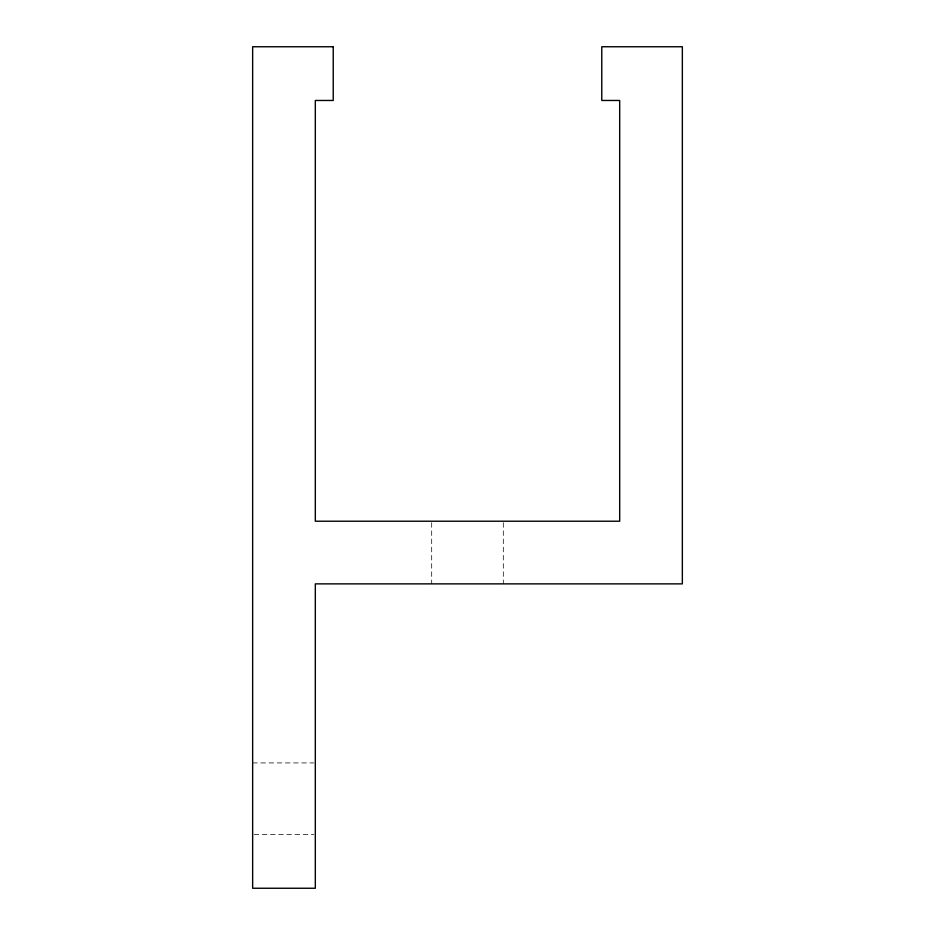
<?xml version="1.0" encoding="UTF-8"?>
<svg xmlns="http://www.w3.org/2000/svg" width="935" height="935" viewBox="0 0 935 935"><rect width="100%" height="100%" fill="white"/><g stroke="black" fill="none" stroke-linecap="round" stroke-linejoin="round"><path stroke-width="0.7" stroke-dasharray="4.67 3.51" d="M252.649 762.925L313.856 762.925M254.11 834.534L313.856 834.534M503.31 522.665L503.31 583.872M431.69 522.665L431.69 583.872"/><path stroke-width="1.4" d="M333.222 46.75L252.649 46.75L252.649 888.25L315.317 888.25L315.317 583.872L682.351 583.872L682.351 46.75L601.778 46.75L601.778 100.466L619.683 100.466L619.683 521.216L315.317 521.216L315.317 100.466L333.222 100.466L333.222 46.75"/></g></svg>
